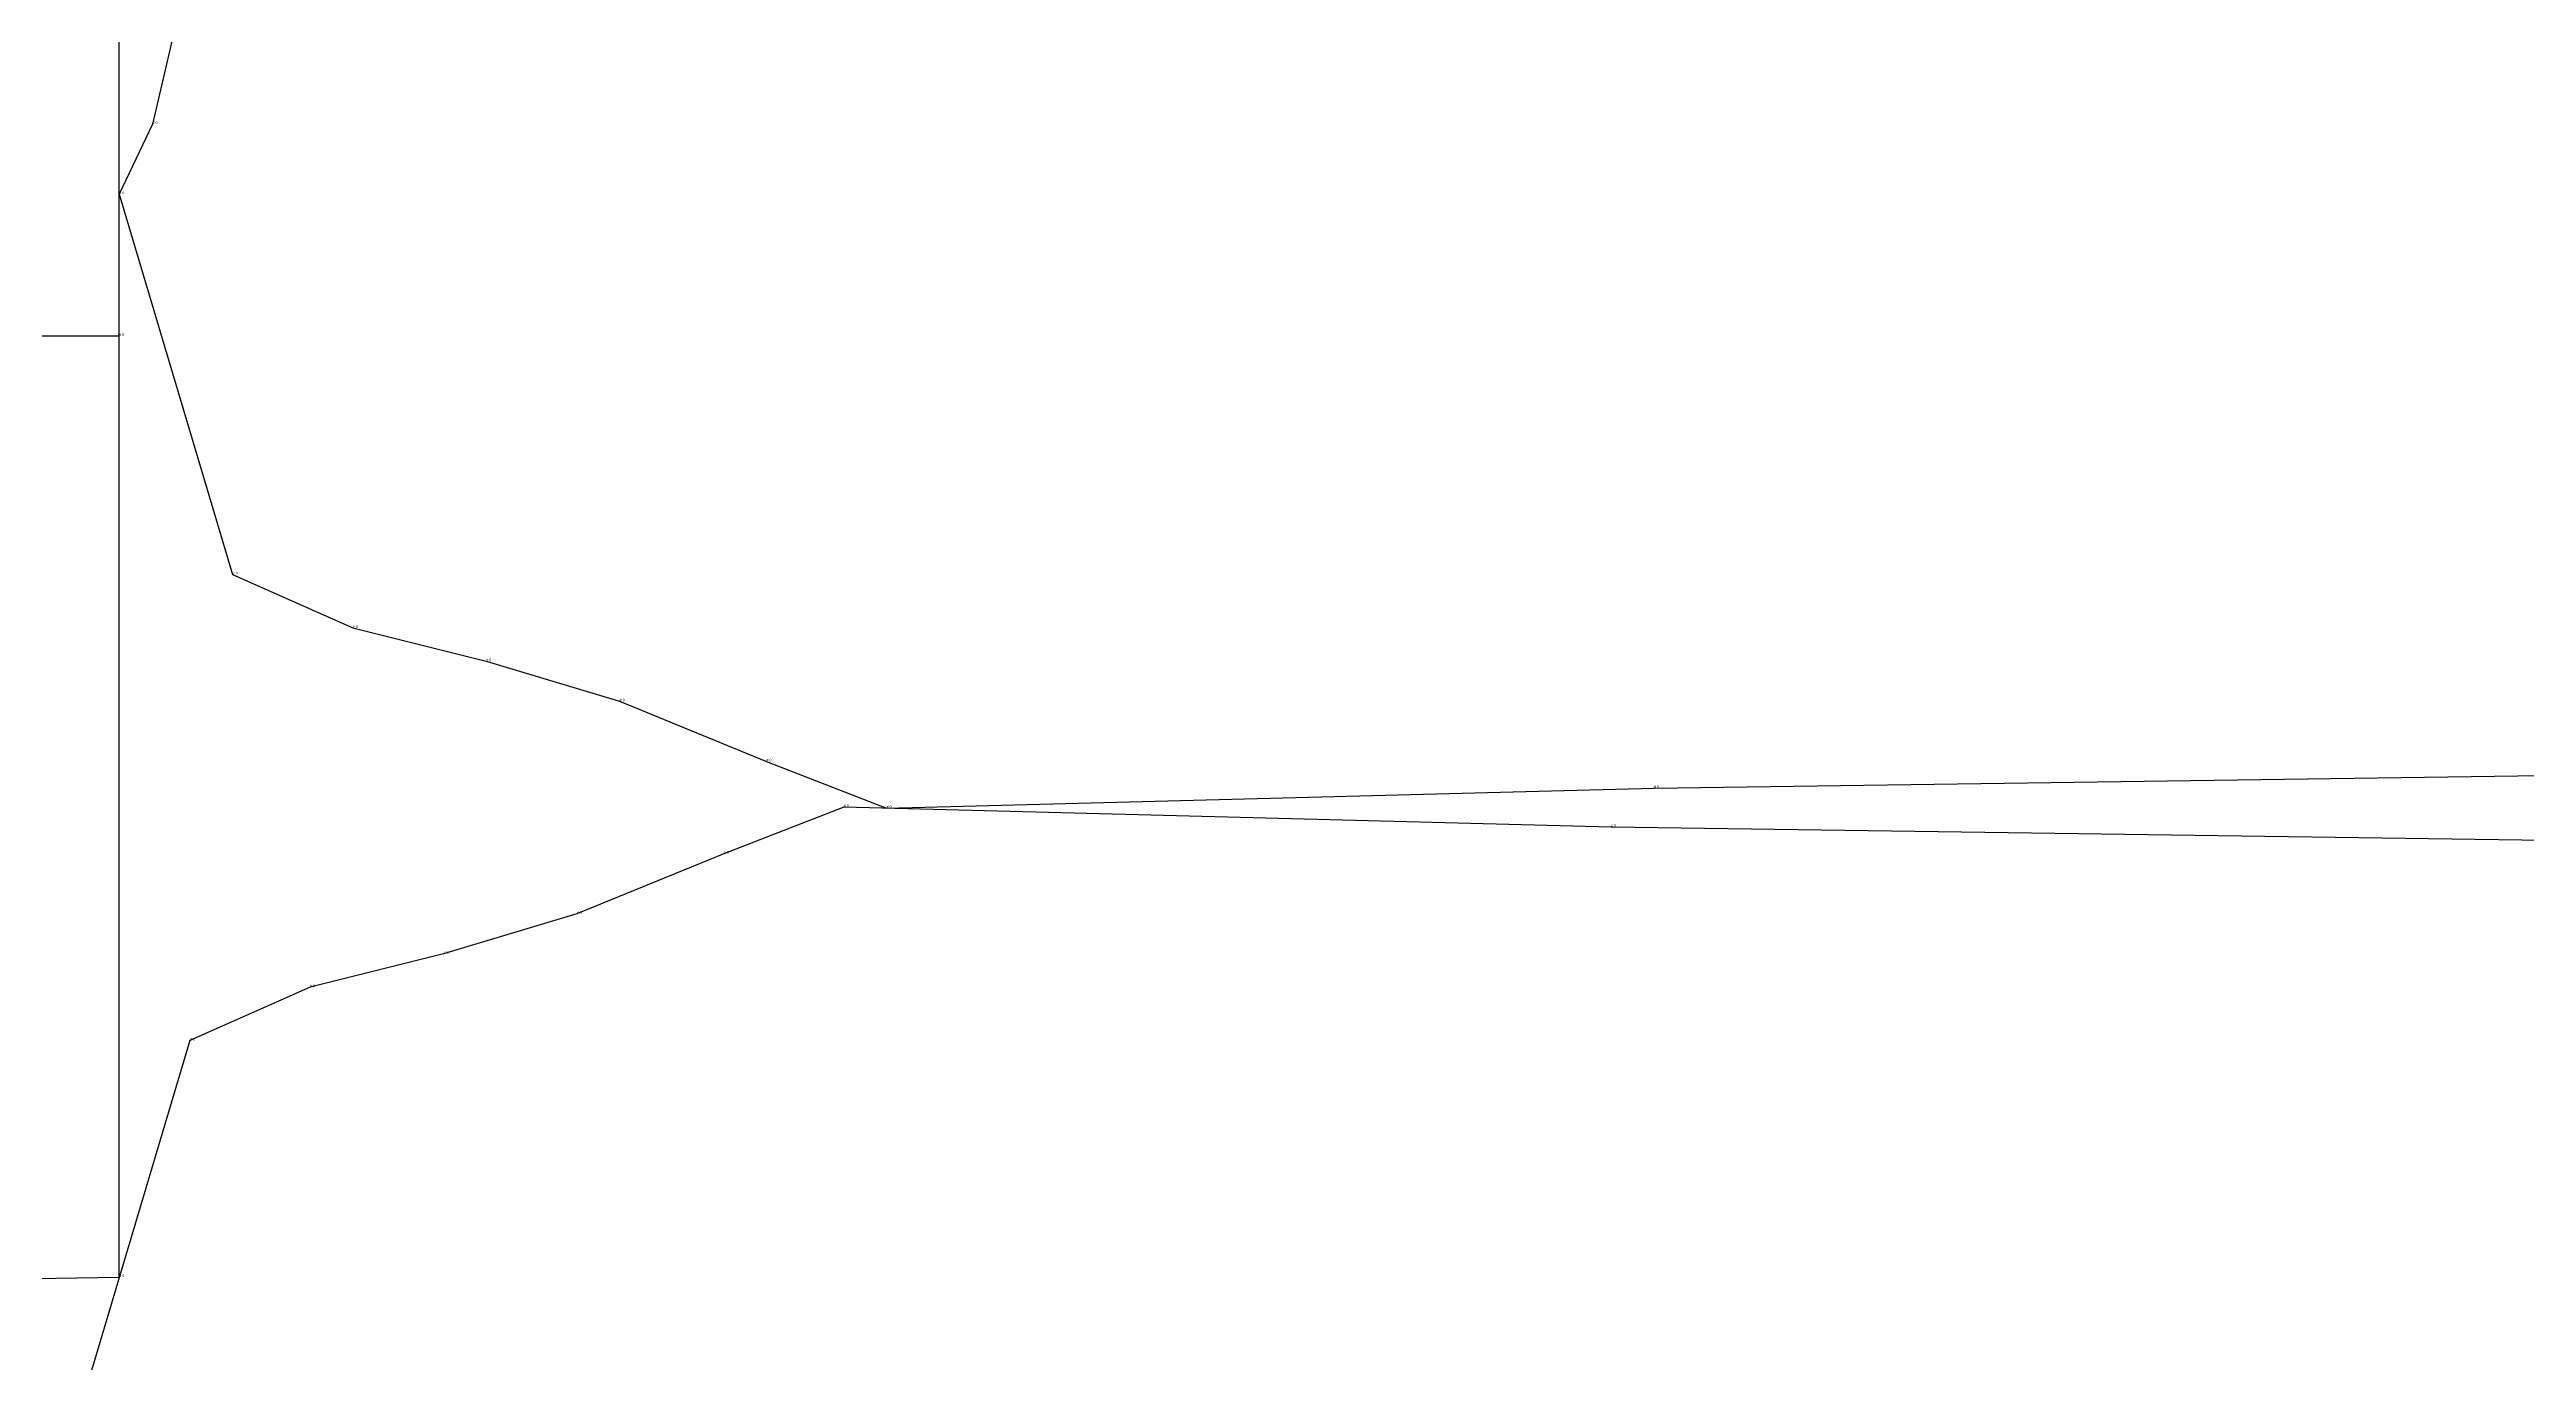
# Model space of a CAD drawing. Extents: x 0 to 2895, y 14 to 1602.
# Drawn here: x 715 to 1458, y 415 to 808 of the extents above; entities that cross this region are included whole.
import ezdxf

# ---------------------------------------------------------------- set-up
doc = ezdxf.new("R2010")
doc.units = 0
doc.layers.add('1', color=1, linetype='CONTINUOUS')
doc.layers.add('5', color=3, linetype='CONTINUOUS')

# ---------------------------------------------------------------- blocks, each defined once
blk = doc.blocks.new('M0007_Back')
at = {"layer": '1'}
blk.add_lwpolyline([(758.2, 860.7), (753.2, 815.7), (746.2, 785.7), (736.2, 764.7), (770.2, 650.7), (806.2, 634.7), (846.2, 624.7), (886.2, 612.7), (930.2, 594.7), (966.2, 580.7), (1196.2, 586.7), (1476.2, 590.7), (1476.2, 860.7), (1476.2, 1130.7), (1196.2, 1134.7), (966.2, 1140.7), (930.2, 1126.7), (886.2, 1108.7), (846.2, 1096.7), (806.2, 1086.7), (770.2, 1070.7), (736.2, 956.7), (746.2, 935.7), (753.2, 905.7)], close=True, dxfattribs=at)
for p in [(746.2, 785.7), (736.2, 764.7), (770.2, 650.7), (806.2, 634.7), (846.2, 624.7), (886.2, 612.7), (930.2, 594.7), (1196.2, 586.7), (966.2, 580.7)]:
    blk.add_text('# 0', height=0.8, dxfattribs=at).set_placement(p)
blk = doc.blocks.new('M0012_Back')
at = {"layer": '1'}
blk.add_lwpolyline([(745.4, 301), (740.4, 256), (733.4, 226), (723.4, 205), (757.4, 91), (793.4, 75), (833.4, 65), (873.4, 53), (917.4, 35), (953.4, 21), (1183.4, 27), (1463.4, 31), (1463.4, 301), (1463.4, 571), (1183.4, 575), (953.4, 581), (917.4, 567), (873.4, 549), (833.4, 537), (793.4, 527), (757.4, 511), (723.4, 397), (733.4, 376), (740.4, 346)], close=True, dxfattribs=at)
for p in [(953.4, 581), (1183.4, 575), (917.4, 567), (873.4, 549), (833.4, 537), (793.4, 527), (757.4, 511)]:
    blk.add_text('# 0', height=0.8, dxfattribs=at).set_placement(p)
blk = doc.blocks.new('M0016_Front')
at = {"layer": '1'}
blk.add_lwpolyline([(470.3, 435.9), (736.2, 440.1), (736.2, 722.2), (736.2, 1004.4)], dxfattribs=at)
at = {"layer": '5'}
blk.add_line((0, 722.21), (736.2, 722.21), dxfattribs=at)
at = {"layer": '1'}
for p in [(736.2, 722.2), (736.2, 440.1)]:
    blk.add_text('# 0', height=0.8, dxfattribs=at).set_placement(p)

msp = doc.modelspace()

# ---------------------------------------------------------------- block references
for name in ['M0007_Back', 'M0016_Front', 'M0012_Back']:
    msp.add_blockref(name, (0, 0))

doc.saveas('drawing.dxf')
